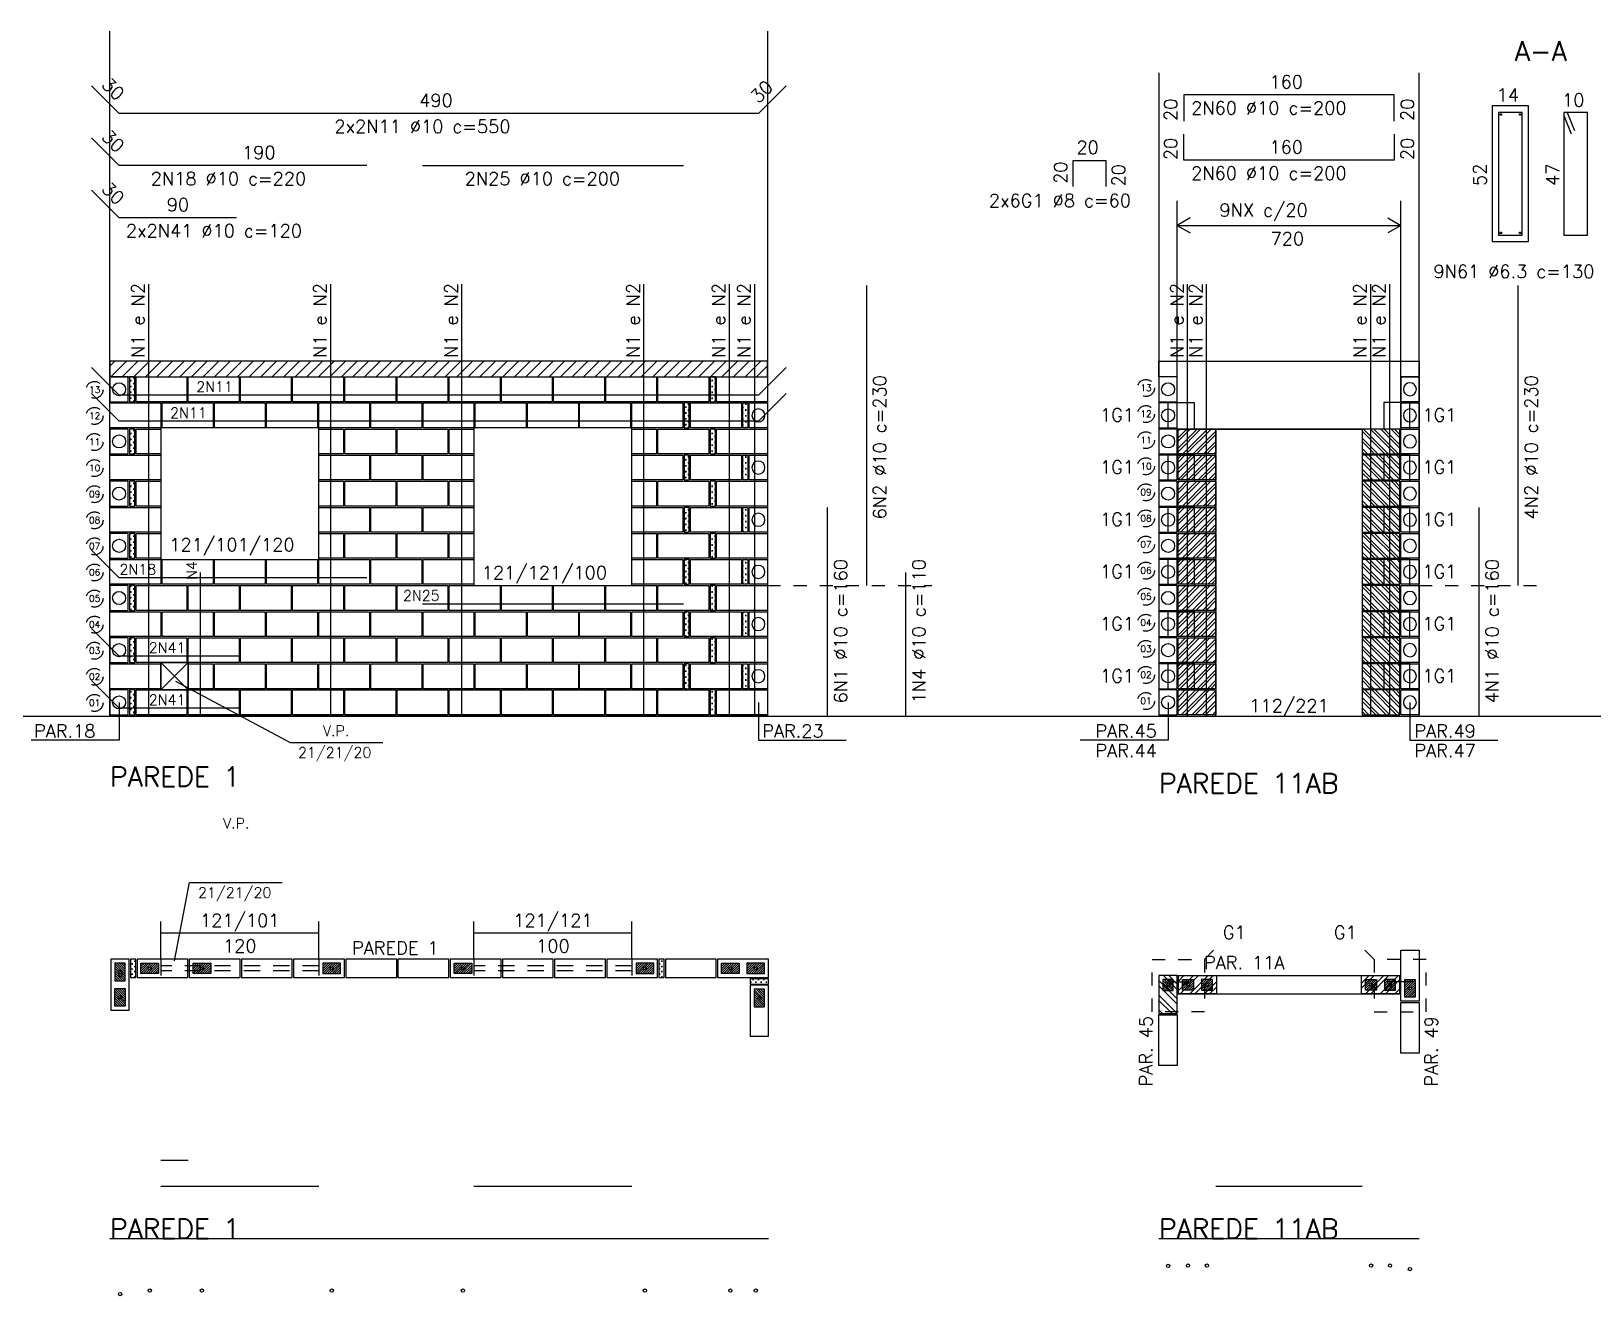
# Model space of a CAD drawing. Extents: x 0 to 187, y -7 to 20.
# Drawn here: x 44.2 to 56.17, y -0.44 to 9.25 of the extents above; entities that cross this region are included whole.
import ezdxf
from ezdxf.enums import TextEntityAlignment as Align

# ---------------------------------------------------------------- set-up
doc = ezdxf.new("R2010")
doc.units = 0
doc.header["$LTSCALE"] = 0.5
doc.header["$MEASUREMENT"] = 0
for name, pattern in [('CENTER', [2, 1.25, -0.25, 0.25, -0.25]), ('DASHDOT2', [0.5, 0.25, -0.125, 0, -0.125]), ('HIDDEN', [0.375, 0.25, -0.125])]:
    doc.linetypes.add(name, pattern=pattern)
doc.layers.get('0').update_dxf_attribs({"linetype": 'CONTINUOUS'})
for name, color, linetype in [('AUX00', 7, 'HIDDEN'), ('AUX01', 1, 'CONTINUOUS'), ('B04', 6, 'CONTINUOUS'), ('B19', 3, 'CONTINUOUS'), ('B29', 180, 'CONTINUOUS'), ('B34', 150, 'CONTINUOUS'), ('B39', 2, 'CONTINUOUS'), ('B39C', 5, 'CONTINUOUS'), ('B90°', 200, 'CONTINUOUS'), ('BLOCO-I', 3, 'CONTINUOUS'), ('BLOCOS-E', 2, 'CONTINUOUS'), ('BP', 106, 'CONTINUOUS'), ('EIX01', 1, 'CENTER'), ('ESQ01', 5, 'CONTINUOUS'), ('ESQ02', 172, 'CONTINUOUS'), ('ESQ08', 202, 'CONTINUOUS'), ('ESQ09', 204, 'CONTINUOUS'), ('ESQUADRIAS', 5, 'HIDDEN'), ('FERRO', 4, 'CONTINUOUS'), ('FERRO_CANALETA', 4, 'CONTINUOUS'), ('FERRO_GROUTE', 4, 'CONTINUOUS'), ('G1', 6, 'CONTINUOUS'), ('GROUTE', 6, 'CONTINUOUS'), ('GROUTE02', 222, 'CONTINUOUS'), ('GROUTE04', 242, 'CONTINUOUS'), ('H04', 9, 'CONTINUOUS'), ('HATCHLAJE', 251, 'HIDDEN'), ('PAR01', 2, 'CONTINUOUS'), ('PAR03', 4, 'CONTINUOUS'), ('TXPR', 3, 'CONTINUOUS'), ('TXPR02', 3, 'CONTINUOUS'), ('TXT02', 2, 'CONTINUOUS'), ('TXT05', 4, 'CONTINUOUS'), ('VIG01', 2, 'CONTINUOUS'), ('VIG02', 3, 'CONTINUOUS')]:
    doc.layers.add(name, color=color, linetype=linetype)
doc.styles.add('ROMANS', font='romans.shx')
doc.styles.add('SIMPLEX', font='SIMPLEX')
pattern_1 = [(45, (92.778056, -22.389236), (-0.0088388348, 0.0088388348), [])]
pattern_2 = [(135, (69.341925, 45.065269), (-0.0088388348, -0.0088388348), [])]
pattern_3 = [(1e-14, (-135.749105, 61.505025), (0.02, -0.02), [0.01, -0.03]), (270, (-135.744105, 61.510025), (-0.02, -0.02), [0.01, -0.03])]
pattern_4 = [(45, (51.92454, -32.322844), (-0.0088388348, 0.0088388348), [])]
pattern_5 = [(45, (51.78454, -32.352844), (-0.0561266, 0.0561266), []), (45, (51.78454, -32.31316), (-0.0561266, 0.0561266), [])]
pattern_6 = [(45, (52.04454, -32.322844), (-0.0088388348, 0.0088388348), [])]

# ---------------------------------------------------------------- blocks, each defined once
blk = doc.blocks.new('BE-14X04-VISTA')
at = {"layer": 'H04'}
h = blk.add_hatch(dxfattribs=at)
h.set_pattern_fill('CROSS', color=256, scale=0.090009, style=0)
h.set_pattern_definition([(360, (9.124238, 13.820944), (0.02250224, 0.02250224), [0.01125112, -0.03375336]), (90, (9.129863, 13.815318), (-0.02250224, 0.02250224), [0.01125112, -0.03375336])])
h.paths.add_polyline_path([(-0.04, 0), (0, 0), (0, 0.19), (-0.04, 0.19)])
at = {"layer": 'B04'}
blk.add_lwpolyline([(0, 0), (-0.04, 0), (-0.04, 0.19), (0, 0.19)], close=True, dxfattribs=at)
blk = doc.blocks.new('BP')
at = {"layer": 'BP'}
blk.add_lwpolyline([(0, 0), (0.14, 0), (0.14, 0.19), (0, 0.19)], close=True, dxfattribs=at)
blk.add_circle((0.07, 0.095), 0.05, dxfattribs=at)
blk = doc.blocks.new('*U10')
at = {"layer": 'AUX01'}
for p, q in [((0, 0.14), (0, 0.43)), ((1.21, 0.14), (1.21, 0.43)), ((1.21, 0.34), (0, 0.34))]:
    blk.add_line(p, q, dxfattribs=at)
at = {"layer": 'ESQUADRIAS'}
for p, q in [((0, 0.14), (0, 0)), ((1.21, 0.14), (1.21, 0)), ((1.21, 0.09), (0, 0.09)), ((1.21, 0.05), (0, 0.05))]:
    blk.add_line(p, q, dxfattribs=at)
at = {"layer": 'TXT02', "style": 'ROMANS'}
blk.add_attdef('LARG/ALT', text='', height=0.1, dxfattribs=at).set_placement((0.605, 0.357), align=Align.BOTTOM_CENTER)
blk.add_attdef('PEIT', text='', height=0.1, dxfattribs=at).set_placement((0.605, 0.292), align=Align.TOP_CENTER)
blk = doc.blocks.new('BE-14X29-VISTA')
at = {"layer": 'B34'}
h = blk.add_hatch(dxfattribs=at)
h.set_pattern_fill('ANSI32', scale=0.15, style=0)
h.paths.add_polyline_path([(0, 0.19), (0, 0), (0.29, 0), (0.29, 0.19)])
at = {"layer": 'B29'}
blk.add_lwpolyline([(0, 0.19), (0.29, 0.19), (0.29, 0), (0, 0)], close=True, dxfattribs=at)

msp = doc.modelspace()

# ---------------------------------------------------------------- hatches: boundary and pattern name
at = {"layer": 'AUX00'}
h = msp.add_hatch(dxfattribs=at)
h.set_pattern_fill('ANSI31', scale=0.1, angle=90, style=0)
h.set_pattern_definition(pattern_2)
h.paths.add_polyline_path([(44.8427, 1.975), (44.9227, 1.975), (44.9227, 2.11), (44.8427, 2.11)])
h = msp.add_hatch(dxfattribs=at)
h.set_pattern_fill('ANSI31', scale=0.1, style=0)
h.set_pattern_definition([(45, (88.328056, -22.389236), (-0.0088388348, 0.0088388348), [])])
h.paths.add_polyline_path([(45.1777, 2.11), (45.1777, 2.03), (45.0427, 2.03), (45.0427, 2.11)])
h = msp.add_hatch(dxfattribs=at)
h.set_pattern_fill('ANSI31', scale=0.1, style=0)
h.set_pattern_definition([(45, (88.728056, -22.389236), (-0.0088388348, 0.0088388348), [])])
h.paths.add_polyline_path([(45.5777, 2.11), (45.5777, 2.03), (45.4427, 2.03), (45.4427, 2.11)])
h = msp.add_hatch(dxfattribs=at)
h.set_pattern_fill('ANSI31', scale=0.1, style=0)
h.set_pattern_definition([(45, (89.528056, -22.389236), (-0.0088388348, 0.0088388348), [])])
h.paths.add_polyline_path([(46.4377, 2.11), (46.4377, 2.03), (46.5727, 2.03), (46.5727, 2.11)])
h = msp.add_hatch(dxfattribs=at)
h.set_pattern_fill('ANSI31', scale=0.1, style=0)
h.set_pattern_definition([(45, (90.728056, -22.389236), (-0.0088388348, 0.0088388348), [])])
h.paths.add_polyline_path([(47.5777, 2.11), (47.5777, 2.03), (47.4427, 2.03), (47.4427, 2.11)])
h = msp.add_hatch(dxfattribs=at)
h.set_pattern_fill('ANSI31', scale=0.1, style=0)
h.set_pattern_definition([(45, (91.928056, -22.389236), (-0.0088388348, 0.0088388348), [])])
h.paths.add_polyline_path([(48.8377, 2.11), (48.8377, 2.03), (48.9727, 2.03), (48.9727, 2.11)])
h = msp.add_hatch(dxfattribs=at)
h.set_pattern_fill('ANSI31', scale=0.1, style=0)
h.set_pattern_definition(pattern_1)
h.paths.add_polyline_path([(49.6277, 2.03), (49.4927, 2.03), (49.4927, 2.11), (49.6277, 2.11)])
h = msp.add_hatch(dxfattribs=at)
h.set_pattern_fill('ANSI31', scale=0.1, style=0)
h.set_pattern_definition(pattern_1)
h.paths.add_polyline_path([(49.6877, 2.11), (49.6877, 2.03), (49.8227, 2.03), (49.8227, 2.11)])
h = msp.add_hatch(dxfattribs=at)
h.set_pattern_fill('ANSI31', scale=0.1, style=0)
h.set_pattern_definition([(135, (52.955203, 1.983955), (-0.0088388, -0.0088388), [])])
h.paths.add_polyline_path([(52.8752, 1.899), (52.9552, 1.899), (52.9552, 1.984), (52.8752, 1.984)])
h = msp.add_hatch(dxfattribs=at)
h.set_pattern_fill('ANSI31', scale=0.1, angle=-90, style=0)
h.set_pattern_definition(pattern_6)
h.paths.add_polyline_path([(53.1102, 1.984), (53.1102, 1.904), (53.0252, 1.904), (53.0252, 1.984)])
h = msp.add_hatch(dxfattribs=at)
h.set_pattern_fill('ANSI31', scale=0.1, angle=-90, style=0)
h.set_pattern_definition(pattern_4)
h.paths.add_polyline_path([(53.2552, 1.984), (53.2552, 1.904), (53.1702, 1.904), (53.1702, 1.984)])
h = msp.add_hatch(dxfattribs=at)
h.set_pattern_fill('ANSI31', scale=0.1, angle=-90, style=0)
h.set_pattern_definition(pattern_6)
h.paths.add_polyline_path([(54.5139, 1.984), (54.5139, 1.904), (54.4289, 1.904), (54.4289, 1.984)])
h = msp.add_hatch(dxfattribs=at)
h.set_pattern_fill('ANSI31', scale=0.1, angle=-90, style=0)
h.set_pattern_definition(pattern_4)
h.paths.add_polyline_path([(54.6589, 1.984), (54.6589, 1.904), (54.5739, 1.904), (54.5739, 1.984)])
h = msp.add_hatch(dxfattribs=at)
h.set_pattern_fill('ANSI31', scale=0.1, style=0)
h.set_pattern_definition([(45, (95.099857, -56.742031), (-0.0088388348, 0.0088388348), [])])
h.paths.add_polyline_path([(54.7289, 1.9842), (54.8089, 1.9842), (54.8089, 1.8492), (54.7289, 1.8492)])
h = msp.add_hatch(dxfattribs=at)
h.set_pattern_fill('ANSI31', scale=0.1, angle=90, style=0)
h.set_pattern_definition(pattern_2)
h.paths.add_polyline_path([(44.9227, 1.915), (44.9227, 1.78), (44.8427, 1.78), (44.8427, 1.915)])
h = msp.add_hatch(dxfattribs=at)
h.set_pattern_fill('ANSI31', scale=0.1, angle=90, style=0)
h.set_pattern_definition([(135, (74.241925, 44.865269), (-0.0088388348, -0.0088388348), [])])
h.paths.add_polyline_path([(49.7427, 1.775), (49.8227, 1.775), (49.8227, 1.91), (49.7427, 1.91)])
at = {"layer": 'B04'}
h = msp.add_hatch(dxfattribs=at)
h.set_pattern_fill('CROSS', scale=0.08, angle=180, style=0)
h.set_pattern_definition(pattern_3)
h.paths.add_polyline_path([(44.9627, 2.14), (44.9627, 2), (45.0027, 2), (45.0027, 2.14)])
h = msp.add_hatch(dxfattribs=at)
h.set_pattern_fill('CROSS', scale=0.08, angle=180, style=0)
h.set_pattern_definition(pattern_3)
h.paths.add_polyline_path([(49.0127, 2.14), (49.0127, 2), (49.0527, 2), (49.0527, 2.14)])
h = msp.add_hatch(dxfattribs=at)
h.set_pattern_fill('CROSS', scale=0.08, angle=180, style=0)
h.set_pattern_definition(pattern_3)
h.paths.add_polyline_path([(49.8527, 1.99), (49.7127, 1.99), (49.7127, 1.95), (49.8527, 1.95)])
at = {"layer": 'B34'}
h = msp.add_hatch(dxfattribs=at)
h.set_pattern_fill('STEEL', scale=0.025, angle=90, style=0)
h.set_pattern_definition([(135, (52.9852, 1.723955), (-0.056127, -0.056127), []), (135, (52.945515, 1.723955), (-0.056127, -0.056127), [])])
h.paths.add_polyline_path([(52.8452, 2.014), (52.8452, 1.724), (52.9852, 1.724), (52.9852, 2.014)])
h = msp.add_hatch(dxfattribs=at)
h.set_pattern_fill('STEEL', scale=0.025, style=0)
h.set_pattern_definition(pattern_5)
h.paths.add_polyline_path([(52.9952, 2.014), (53.2852, 2.014), (53.2852, 1.874), (52.9952, 1.874)])
h = msp.add_hatch(dxfattribs=at)
h.set_pattern_fill('STEEL', scale=0.025, style=0)
h.set_pattern_definition(pattern_5)
h.paths.add_polyline_path([(54.3989, 2.014), (54.6889, 2.014), (54.6889, 1.874), (54.3989, 1.874)])
at = {"layer": 'HATCHLAJE'}
h = msp.add_hatch(dxfattribs=at)
h.set_pattern_fill('ANSI31', color=256, scale=0.5)
h.set_pattern_definition([(45, (37.0552, -17.946045), (-0.04419417, 0.04419417), [])])
h.paths.add_polyline_path([(49.8452, 6.724), (44.8052, 6.724), (44.8052, 6.604), (49.8452, 6.604)])

# ---------------------------------------------------------------- linework, layer by layer
msp.add_xline((74.1389, 4.004), (1, 0))
at = {"layer": 'AUX00'}
for centre in [(52.7456, 6.519), (44.6868, 6.5046), (44.6868, 6.3046), (52.7456, 6.319), (44.6868, 6.1046), (52.7456, 6.119), (44.6868, 5.9046), (52.7456, 5.919), (44.6868, 5.7046), (52.7456, 5.719), (44.6868, 5.5046), (52.7456, 5.519), (44.6868, 5.3046), (52.7456, 5.319), (44.6868, 5.1046), (52.7456, 5.119), (44.6868, 4.9046), (52.7456, 4.919), (44.6868, 4.7046), (52.7456, 4.719), (44.6868, 4.5046), (52.7456, 4.519), (44.6868, 4.3046), (52.7456, 4.319), (44.6868, 4.1046), (52.7456, 4.119)]:
    msp.add_circle(centre, 0.065, dxfattribs=at)
at = {"layer": 'AUX01', "linetype": 'Continuous'}
for p, q in [((52.9852, 6.604), (52.9852, 7.954)), ((54.6989, 6.604), (54.6989, 7.954))]:
    msp.add_line(p, q, dxfattribs=at)
at = {"layer": 'AUX01'}
for p, q in [((53.0836, 7.8225), (52.9852, 7.7657)), ((54.6005, 7.8225), (54.6989, 7.7657)), ((52.9852, 7.7657), (54.6989, 7.7657)), ((52.9852, 7.7657), (53.0836, 7.7089)), ((54.6989, 7.7657), (54.6005, 7.7089)), ((45.1952, 4.204), (45.4052, 4.414)), ((45.1952, 4.414), (45.4052, 4.204))]:
    msp.add_line(p, q, dxfattribs=at)
at = {"layer": 'AUX01', "linetype": 'DASHDOT2', "ltscale": 0.5}
for p, q in [((53.1938, 2.1377, 0), (53.3352, 2.2791, 0)), ((54.494, 2.1377, 0), (54.3526, 2.2791, 0))]:
    msp.add_line(p, q, dxfattribs=at)
at = {"layer": 'AUX01'}
for points in [[(49.8452, 9.254), (49.8452, 4.004), (44.8052, 4.004), (44.8052, 9.254)], [(45.3086, 4.2707), (46.1873, 3.801), (46.8975, 3.801)], [(44.8752, 4.109), (44.8752, 3.8182), (44.2016, 3.8182)], [(49.7752, 4.109), (49.7752, 3.8182), (50.4488, 3.8182)], [(52.9152, 4.109), (52.9152, 3.8182), (52.2416, 3.8182)], [(54.7689, 4.109), (54.7689, 3.8182), (55.4425, 3.8182)], [(45.2999, 2.1288), (45.4139, 2.7272), (46.124, 2.7272)]]:
    msp.add_lwpolyline(points, dxfattribs=at)
at = {"layer": 'AUX01', "linetype": 'Continuous'}
for points in [[(52.8452, 8.9361), (52.8452, 4.004), (54.8389, 4.004), (54.8389, 8.9361)], [(53.2815, 4.004), (53.2815, 6.204), (54.4026, 6.204), (54.4026, 4.004)]]:
    msp.add_lwpolyline(points, dxfattribs=at)
at = {"layer": 'AUX01'}
for points in [[(45.1952, 5.204), (46.4052, 5.204), (46.4052, 6.214), (45.1952, 6.214)], [(47.5952, 5.004), (48.8052, 5.004), (48.8052, 6.214), (47.5952, 6.214)], [(45.1952, 4.414), (45.4052, 4.414), (45.4052, 4.204), (45.1952, 4.204)]]:
    msp.add_lwpolyline(points, close=True, dxfattribs=at)
at = {"layer": 'AUX01', "linetype": 'DASHDOT2', "ltscale": 0.5, "elevation": 0}
for points in [[(52.7938, 2.1377), (53.1938, 2.1377), (53.1938, 1.7377), (52.7938, 1.7377)], [(54.894, 2.1377), (54.494, 2.1377), (54.494, 1.7377), (54.894, 1.7377)]]:
    msp.add_lwpolyline(points, close=True, dxfattribs=at)
at = {"layer": 'B04'}
for points in [[(44.9627, 2.14), (44.9627, 2), (45.0027, 2), (45.0027, 2.14)], [(49.0127, 2.14), (49.0127, 2), (49.0527, 2), (49.0527, 2.14)], [(49.8527, 1.99), (49.7127, 1.99), (49.7127, 1.95), (49.8527, 1.95)]]:
    msp.add_lwpolyline(points, close=True, dxfattribs=at)
at = {"layer": 'B19'}
for points in [[(45.0052, 6.204), (45.1952, 6.204), (45.1952, 6.014), (45.0052, 6.014)], [(46.4052, 6.204), (46.5952, 6.204), (46.5952, 6.014), (46.4052, 6.014)], [(47.4052, 6.204), (47.5952, 6.204), (47.5952, 6.014), (47.4052, 6.014)], [(48.8052, 6.204), (48.9952, 6.204), (48.9952, 6.014), (48.8052, 6.014)], [(45.0052, 5.804), (45.1952, 5.804), (45.1952, 5.614), (45.0052, 5.614)], [(46.4052, 5.804), (46.5952, 5.804), (46.5952, 5.614), (46.4052, 5.614)], [(47.4052, 5.804), (47.5952, 5.804), (47.5952, 5.614), (47.4052, 5.614)], [(48.8052, 5.804), (48.9952, 5.804), (48.9952, 5.614), (48.8052, 5.614)], [(45.0052, 5.404), (45.1952, 5.404), (45.1952, 5.214), (45.0052, 5.214)], [(46.4052, 5.404), (46.5952, 5.404), (46.5952, 5.214), (46.4052, 5.214)], [(47.4052, 5.404), (47.5952, 5.404), (47.5952, 5.214), (47.4052, 5.214)], [(48.8052, 5.404), (48.9952, 5.404), (48.9952, 5.214), (48.8052, 5.214)], [(45.4052, 4.404), (45.5952, 4.404), (45.5952, 4.214), (45.4052, 4.214)]]:
    msp.add_lwpolyline(points, close=True, dxfattribs=at)
at = {"layer": 'B29'}
for points in [[(52.8452, 2.014), (52.8452, 1.724), (52.9852, 1.724), (52.9852, 2.014)], [(52.9952, 2.014), (53.2852, 2.014), (53.2852, 1.874), (52.9952, 1.874)], [(54.3989, 2.014), (54.6889, 2.014), (54.6889, 1.874), (54.3989, 1.874)]]:
    msp.add_lwpolyline(points, close=True, dxfattribs=at)
at = {"layer": 'B39'}
for points in [[(46.9952, 6.204), (46.9952, 6.014), (46.6052, 6.014), (46.6052, 6.204)], [(47.3952, 6.204), (47.3952, 6.014), (47.0052, 6.014), (47.0052, 6.204)], [(49.3952, 6.204), (49.3952, 6.014), (49.0052, 6.014), (49.0052, 6.204)], [(49.8452, 6.204), (49.8452, 6.014), (49.4552, 6.014), (49.4552, 6.204)], [(45.1952, 6.004), (45.1952, 5.814), (44.8052, 5.814), (44.8052, 6.004)], [(46.7952, 6.004), (46.7952, 5.814), (46.4052, 5.814), (46.4052, 6.004)], [(47.1952, 6.004), (47.1952, 5.814), (46.8052, 5.814), (46.8052, 6.004)], [(47.5952, 6.004), (47.5952, 5.814), (47.2052, 5.814), (47.2052, 6.004)], [(49.1952, 6.004), (49.1952, 5.814), (48.8052, 5.814), (48.8052, 6.004)], [(49.6452, 6.004), (49.6452, 5.814), (49.2552, 5.814), (49.2552, 6.004)], [(46.9952, 5.804), (46.9952, 5.614), (46.6052, 5.614), (46.6052, 5.804)], [(47.3952, 5.804), (47.3952, 5.614), (47.0052, 5.614), (47.0052, 5.804)], [(49.3952, 5.804), (49.3952, 5.614), (49.0052, 5.614), (49.0052, 5.804)], [(49.8452, 5.804), (49.8452, 5.614), (49.4552, 5.614), (49.4552, 5.804)], [(45.1952, 5.604), (45.1952, 5.414), (44.8052, 5.414), (44.8052, 5.604)], [(46.7952, 5.604), (46.7952, 5.414), (46.4052, 5.414), (46.4052, 5.604)], [(47.1952, 5.604), (47.1952, 5.414), (46.8052, 5.414), (46.8052, 5.604)], [(47.5952, 5.604), (47.5952, 5.414), (47.2052, 5.414), (47.2052, 5.604)], [(49.1952, 5.604), (49.1952, 5.414), (48.8052, 5.414), (48.8052, 5.604)], [(49.6452, 5.604), (49.6452, 5.414), (49.2552, 5.414), (49.2552, 5.604)], [(46.9952, 5.404), (46.9952, 5.214), (46.6052, 5.214), (46.6052, 5.404)], [(47.3952, 5.404), (47.3952, 5.214), (47.0052, 5.214), (47.0052, 5.404)], [(49.3952, 5.404), (49.3952, 5.214), (49.0052, 5.214), (49.0052, 5.404)], [(49.8452, 5.404), (49.8452, 5.214), (49.4552, 5.214), (49.4552, 5.404)], [(47.1952, 5.204), (47.1952, 5.014), (46.8052, 5.014), (46.8052, 5.204)], [(47.5952, 5.204), (47.5952, 5.014), (47.2052, 5.014), (47.2052, 5.204)], [(49.1952, 5.204), (49.1952, 5.014), (48.8052, 5.014), (48.8052, 5.204)], [(49.6452, 5.204), (49.6452, 5.014), (49.2552, 5.014), (49.2552, 5.204)], [(45.3952, 5.004), (45.3952, 4.814), (45.0052, 4.814), (45.0052, 5.004)], [(45.7952, 5.004), (45.7952, 4.814), (45.4052, 4.814), (45.4052, 5.004)], [(46.1952, 5.004), (46.1952, 4.814), (45.8052, 4.814), (45.8052, 5.004)], [(46.5952, 5.004), (46.5952, 4.814), (46.2052, 4.814), (46.2052, 5.004)], [(46.9952, 5.004), (46.9952, 4.814), (46.6052, 4.814), (46.6052, 5.004)], [(49.8452, 5.004), (49.8452, 4.814), (49.4552, 4.814), (49.4552, 5.004)], [(45.1952, 4.804), (45.1952, 4.614), (44.8052, 4.614), (44.8052, 4.804)], [(45.5952, 4.804), (45.5952, 4.614), (45.2052, 4.614), (45.2052, 4.804)], [(45.9952, 4.804), (45.9952, 4.614), (45.6052, 4.614), (45.6052, 4.804)], [(46.3952, 4.804), (46.3952, 4.614), (46.0052, 4.614), (46.0052, 4.804)], [(46.7952, 4.804), (46.7952, 4.614), (46.4052, 4.614), (46.4052, 4.804)], [(47.1952, 4.804), (47.1952, 4.614), (46.8052, 4.614), (46.8052, 4.804)], [(47.5952, 4.804), (47.5952, 4.614), (47.2052, 4.614), (47.2052, 4.804)], [(47.9952, 4.804), (47.9952, 4.614), (47.6052, 4.614), (47.6052, 4.804)], [(48.3952, 4.804), (48.3952, 4.614), (48.0052, 4.614), (48.0052, 4.804)], [(48.7952, 4.804), (48.7952, 4.614), (48.4052, 4.614), (48.4052, 4.804)], [(49.1952, 4.804), (49.1952, 4.614), (48.8052, 4.614), (48.8052, 4.804)], [(49.6452, 4.804), (49.6452, 4.614), (49.2552, 4.614), (49.2552, 4.804)], [(46.1952, 4.604), (46.1952, 4.414), (45.8052, 4.414), (45.8052, 4.604)], [(46.5952, 4.604), (46.5952, 4.414), (46.2052, 4.414), (46.2052, 4.604)], [(46.9952, 4.604), (46.9952, 4.414), (46.6052, 4.414), (46.6052, 4.604)], [(47.3952, 4.604), (47.3952, 4.414), (47.0052, 4.414), (47.0052, 4.604)], [(47.7952, 4.604), (47.7952, 4.414), (47.4052, 4.414), (47.4052, 4.604)], [(48.1952, 4.604), (48.1952, 4.414), (47.8052, 4.414), (47.8052, 4.604)], [(48.5952, 4.604), (48.5952, 4.414), (48.2052, 4.414), (48.2052, 4.604)], [(48.9952, 4.604), (48.9952, 4.414), (48.6052, 4.414), (48.6052, 4.604)], [(49.3952, 4.604), (49.3952, 4.414), (49.0052, 4.414), (49.0052, 4.604)], [(49.8452, 4.604), (49.8452, 4.414), (49.4552, 4.414), (49.4552, 4.604)], [(45.1952, 4.404), (45.1952, 4.214), (44.8052, 4.214), (44.8052, 4.404)], [(45.9952, 4.404), (45.9952, 4.214), (45.6052, 4.214), (45.6052, 4.404)], [(46.3952, 4.404), (46.3952, 4.214), (46.0052, 4.214), (46.0052, 4.404)], [(46.7952, 4.404), (46.7952, 4.214), (46.4052, 4.214), (46.4052, 4.404)], [(47.1952, 4.404), (47.1952, 4.214), (46.8052, 4.214), (46.8052, 4.404)], [(47.5952, 4.404), (47.5952, 4.214), (47.2052, 4.214), (47.2052, 4.404)], [(47.9952, 4.404), (47.9952, 4.214), (47.6052, 4.214), (47.6052, 4.404)], [(48.3952, 4.404), (48.3952, 4.214), (48.0052, 4.214), (48.0052, 4.404)], [(48.7952, 4.404), (48.7952, 4.214), (48.4052, 4.214), (48.4052, 4.404)], [(49.1952, 4.404), (49.1952, 4.214), (48.8052, 4.214), (48.8052, 4.404)], [(49.6452, 4.404), (49.6452, 4.214), (49.2552, 4.214), (49.2552, 4.404)], [(46.1952, 4.204), (46.1952, 4.014), (45.8052, 4.014), (45.8052, 4.204)], [(46.5952, 4.204), (46.5952, 4.014), (46.2052, 4.014), (46.2052, 4.204)], [(46.9952, 4.204), (46.9952, 4.014), (46.6052, 4.014), (46.6052, 4.204)], [(47.3952, 4.204), (47.3952, 4.014), (47.0052, 4.014), (47.0052, 4.204)], [(47.7952, 4.204), (47.7952, 4.014), (47.4052, 4.014), (47.4052, 4.204)], [(48.1952, 4.204), (48.1952, 4.014), (47.8052, 4.014), (47.8052, 4.204)], [(48.5952, 4.204), (48.5952, 4.014), (48.2052, 4.014), (48.2052, 4.204)], [(48.9952, 4.204), (48.9952, 4.014), (48.6052, 4.014), (48.6052, 4.204)], [(49.3952, 4.204), (49.3952, 4.014), (49.0052, 4.014), (49.0052, 4.204)], [(49.8452, 4.204), (49.8452, 4.014), (49.4552, 4.014), (49.4552, 4.204)]]:
    msp.add_lwpolyline(points, close=True, dxfattribs=at)
at = {"layer": 'B39C'}
for points in [[(45.3952, 6.604), (45.3952, 6.414), (45.0052, 6.414), (45.0052, 6.604)], [(45.7952, 6.604), (45.7952, 6.414), (45.4052, 6.414), (45.4052, 6.604)], [(46.1952, 6.604), (46.1952, 6.414), (45.8052, 6.414), (45.8052, 6.604)], [(46.5952, 6.604), (46.5952, 6.414), (46.2052, 6.414), (46.2052, 6.604)], [(46.9952, 6.604), (46.9952, 6.414), (46.6052, 6.414), (46.6052, 6.604)], [(47.3952, 6.604), (47.3952, 6.414), (47.0052, 6.414), (47.0052, 6.604)], [(47.7952, 6.604), (47.7952, 6.414), (47.4052, 6.414), (47.4052, 6.604)], [(48.1952, 6.604), (48.1952, 6.414), (47.8052, 6.414), (47.8052, 6.604)], [(48.5952, 6.604), (48.5952, 6.414), (48.2052, 6.414), (48.2052, 6.604)], [(48.9952, 6.604), (48.9952, 6.414), (48.6052, 6.414), (48.6052, 6.604)], [(49.3952, 6.604), (49.3952, 6.414), (49.0052, 6.414), (49.0052, 6.604)], [(49.8452, 6.604), (49.8452, 6.414), (49.4552, 6.414), (49.4552, 6.604)], [(45.1952, 6.404), (45.1952, 6.214), (44.8052, 6.214), (44.8052, 6.404)], [(45.5952, 6.404), (45.5952, 6.214), (45.2052, 6.214), (45.2052, 6.404)], [(45.9952, 6.404), (45.9952, 6.214), (45.6052, 6.214), (45.6052, 6.404)], [(46.3952, 6.404), (46.3952, 6.214), (46.0052, 6.214), (46.0052, 6.404)], [(46.7952, 6.404), (46.7952, 6.214), (46.4052, 6.214), (46.4052, 6.404)], [(47.1952, 6.404), (47.1952, 6.214), (46.8052, 6.214), (46.8052, 6.404)], [(47.5952, 6.404), (47.5952, 6.214), (47.2052, 6.214), (47.2052, 6.404)], [(47.9952, 6.404), (47.9952, 6.214), (47.6052, 6.214), (47.6052, 6.404)], [(48.3952, 6.404), (48.3952, 6.214), (48.0052, 6.214), (48.0052, 6.404)], [(48.7952, 6.404), (48.7952, 6.214), (48.4052, 6.214), (48.4052, 6.404)], [(49.1952, 6.404), (49.1952, 6.214), (48.8052, 6.214), (48.8052, 6.404)], [(49.6452, 6.404), (49.6452, 6.214), (49.2552, 6.214), (49.2552, 6.404)], [(45.1952, 5.204), (45.1952, 5.014), (44.8052, 5.014), (44.8052, 5.204)], [(45.5952, 5.204), (45.5952, 5.014), (45.2052, 5.014), (45.2052, 5.204)], [(45.9952, 5.204), (45.9952, 5.014), (45.6052, 5.014), (45.6052, 5.204)], [(46.3952, 5.204), (46.3952, 5.014), (46.0052, 5.014), (46.0052, 5.204)], [(46.7952, 5.204), (46.7952, 5.014), (46.4052, 5.014), (46.4052, 5.204)], [(47.3952, 5.004), (47.3952, 4.814), (47.0052, 4.814), (47.0052, 5.004)], [(47.7952, 5.004), (47.7952, 4.814), (47.4052, 4.814), (47.4052, 5.004)], [(48.1952, 5.004), (48.1952, 4.814), (47.8052, 4.814), (47.8052, 5.004)], [(48.5952, 5.004), (48.5952, 4.814), (48.2052, 4.814), (48.2052, 5.004)], [(48.9952, 5.004), (48.9952, 4.814), (48.6052, 4.814), (48.6052, 5.004)], [(49.3952, 5.004), (49.3952, 4.814), (49.0052, 4.814), (49.0052, 5.004)], [(45.3952, 4.604), (45.3952, 4.414), (45.0052, 4.414), (45.0052, 4.604)], [(45.7952, 4.604), (45.7952, 4.414), (45.4052, 4.414), (45.4052, 4.604)], [(45.3952, 4.204), (45.3952, 4.014), (45.0052, 4.014), (45.0052, 4.204)], [(45.7952, 4.204), (45.7952, 4.014), (45.4052, 4.014), (45.4052, 4.204)]]:
    msp.add_lwpolyline(points, close=True, dxfattribs=at)
at = {"layer": 'BLOCO-I', "color": 3}
for points in [[(44.8427, 1.975), (44.9227, 1.975), (44.9227, 2.11), (44.8427, 2.11)], [(45.1777, 2.11), (45.1777, 2.03), (45.0427, 2.03), (45.0427, 2.11)], [(45.5777, 2.11), (45.5777, 2.03), (45.4427, 2.03), (45.4427, 2.11)], [(46.4377, 2.11), (46.4377, 2.03), (46.5727, 2.03), (46.5727, 2.11)], [(47.5777, 2.11), (47.5777, 2.03), (47.4427, 2.03), (47.4427, 2.11)], [(48.8377, 2.11), (48.8377, 2.03), (48.9727, 2.03), (48.9727, 2.11)], [(49.6277, 2.03), (49.4927, 2.03), (49.4927, 2.11), (49.6277, 2.11)], [(49.6877, 2.11), (49.6877, 2.03), (49.8227, 2.03), (49.8227, 2.11)], [(52.8752, 1.899), (52.9552, 1.899), (52.9552, 1.984), (52.8752, 1.984)], [(53.1102, 1.984), (53.1102, 1.904), (53.0252, 1.904), (53.0252, 1.984)], [(53.1702, 1.984), (53.1702, 1.904), (53.2552, 1.904), (53.2552, 1.984)], [(54.5139, 1.984), (54.5139, 1.904), (54.4289, 1.904), (54.4289, 1.984)], [(54.5739, 1.984), (54.5739, 1.904), (54.6589, 1.904), (54.6589, 1.984)], [(54.7289, 1.9842), (54.8089, 1.9842), (54.8089, 1.8492), (54.7289, 1.8492)], [(44.9227, 1.915), (44.9227, 1.78), (44.8427, 1.78), (44.8427, 1.915)], [(49.7427, 1.775), (49.8227, 1.775), (49.8227, 1.91), (49.7427, 1.91)]]:
    msp.add_lwpolyline(points, close=True, dxfattribs=at)
at = {"layer": 'BLOCOS-E'}
for points in [[(54.8389, 2.2092), (54.8389, 1.8192), (54.6989, 1.8192), (54.6989, 2.2092)], [(44.9527, 1.75), (44.9527, 2.14), (44.8127, 2.14), (44.8127, 1.75)], [(45.0127, 2), (45.4027, 2), (45.4027, 2.14), (45.0127, 2.14)], [(45.4127, 2), (45.8027, 2), (45.8027, 2.14), (45.4127, 2.14)], [(45.8127, 2), (46.2027, 2), (46.2027, 2.14), (45.8127, 2.14)], [(46.2127, 2), (46.6027, 2), (46.6027, 2.14), (46.2127, 2.14)], [(46.6127, 2), (47.0027, 2), (47.0027, 2.14), (46.6127, 2.14)], [(47.0127, 2), (47.4027, 2), (47.4027, 2.14), (47.0127, 2.14)], [(47.4127, 2), (47.8027, 2), (47.8027, 2.14), (47.4127, 2.14)], [(47.8127, 2), (48.2027, 2), (48.2027, 2.14), (47.8127, 2.14)], [(48.2127, 2), (48.6027, 2), (48.6027, 2.14), (48.2127, 2.14)], [(48.6127, 2), (49.0027, 2), (49.0027, 2.14), (48.6127, 2.14)], [(49.0627, 2), (49.4527, 2), (49.4527, 2.14), (49.0627, 2.14)], [(49.4627, 2), (49.8527, 2), (49.8527, 2.14), (49.4627, 2.14)], [(49.8527, 1.55), (49.8527, 1.94), (49.7127, 1.94), (49.7127, 1.55)], [(54.8389, 1.8092), (54.8389, 1.4192), (54.6989, 1.4192), (54.6989, 1.8092)], [(52.9852, 1.714), (52.9852, 1.324), (52.8452, 1.324), (52.8452, 1.714)]]:
    msp.add_lwpolyline(points, close=True, dxfattribs=at)
at = {"layer": 'EIX01', "linetype": 'HIDDEN', "ltscale": 0.5}
for p, q in [((49.8452, 5.004), (51.1052, 5.004)), ((54.8389, 5.004), (55.7989, 5.004)), ((49.8452, 4.004), (51.1052, 4.004)), ((54.8389, 4.004), (55.7989, 4.004))]:
    msp.add_line(p, q, dxfattribs=at)
at = {"layer": 'ESQ01'}
msp.add_line((47.5952, 0.4), (48.8052, 0.4), dxfattribs=at)
at = {"layer": 'ESQ02'}
msp.add_line((53.2815, 0.4), (54.4026, 0.4), dxfattribs=at)
at = {"layer": 'ESQ08'}
msp.add_line((45.1952, 0.4), (46.4052, 0.4), dxfattribs=at)
at = {"layer": 'ESQ09'}
msp.add_line((45.1952, 0.6), (45.4052, 0.6), dxfattribs=at)
at = {"layer": 'FERRO'}
for p, q in [((52.8964, 1.9655), (53.0964, 1.9655)), ((54.7914, 1.9655), (54.5914, 1.9655))]:
    msp.add_line(p, q, dxfattribs=at)
at = {"layer": 'FERRO', "linetype": 'Continuous'}
for points in [[(54.6489, 8.5657), (54.6489, 8.7657), (53.0352, 8.7657), (53.0352, 8.5657)], [(54.6489, 8.4657), (54.6489, 8.2657), (53.0352, 8.2657), (53.0352, 8.4657)]]:
    msp.add_lwpolyline(points, dxfattribs=at)
at = {"layer": 'FERRO', "elevation": 0}
msp.add_lwpolyline([(52.1871, 8.064), (52.1871, 8.264), (52.4371, 8.264), (52.4371, 8.064)], dxfattribs=at)
at = {"layer": 'FERRO_CANALETA'}
for p, q in [((55.9739, 8.6318), (56.0305, 8.4929)), ((55.9489, 8.6068), (56.0055, 8.4679))]:
    msp.add_line(p, q, dxfattribs=at)
for points in [[(49.9873, 8.8361), (49.7752, 8.624), (44.8752, 8.624), (44.6631, 8.8361)], [(46.7752, 8.224), (44.8752, 8.224), (44.6631, 8.4361)], [(47.2002, 8.224), (49.2002, 8.224)], [(45.7752, 7.824), (44.8752, 7.824), (44.6631, 8.0361)], [(49.9873, 6.6761), (49.7752, 6.464), (44.8752, 6.464), (44.6631, 6.6761)], [(49.9873, 6.4761), (49.7752, 6.264), (44.8752, 6.264), (44.6631, 6.4761)], [(46.7752, 5.064), (44.8752, 5.064), (44.6631, 5.2761)], [(47.2007, 4.864), (49.2007, 4.864)], [(45.8052, 4.464), (44.8752, 4.464), (44.6631, 4.6761)], [(45.8052, 4.064), (44.8752, 4.064), (44.6631, 4.2761)]]:
    msp.add_lwpolyline(points, dxfattribs=at)
at = {"layer": 'FERRO_CANALETA', "elevation": 0}
for points in [[(55.4489, 7.6918), (55.6289, 7.6918), (55.6289, 8.6318), (55.4489, 8.6318)], [(55.9489, 7.6918), (56.1289, 7.6918), (56.1289, 8.6318), (55.9489, 8.6318)]]:
    msp.add_lwpolyline(points, close=True, dxfattribs=at)
at = {"layer": 'FERRO_GROUTE'}
for p, q in [((45.1027, 4.004), (45.1027, 7.314)), ((46.4977, 4.004), (46.4977, 7.314)), ((47.5027, 4.004), (47.5027, 7.314)), ((48.8977, 4.004), (48.8977, 7.314)), ((49.5527, 4.004), (49.5527, 7.314)), ((49.7477, 4.004), (49.7477, 7.314)), ((50.6052, 5.004), (50.6052, 7.304)), ((53.0652, 4.004, 0), (53.0652, 7.314, 0)), ((53.2102, 4.004, 0), (53.2102, 7.314, 0)), ((54.4689, 4.004, 0), (54.4689, 7.314, 0)), ((54.6139, 4.004, 0), (54.6139, 7.314, 0)), ((55.5989, 5.004), (55.5989, 7.304)), ((50.3052, 4.004), (50.3052, 5.604)), ((55.2989, 4.004), (55.2989, 5.604)), ((45.5002, 4.004), (45.5002, 5.104)), ((50.9052, 4.004), (50.9052, 5.104))]:
    msp.add_line(p, q, dxfattribs=at)
at = {"layer": 'G1'}
for points in [[(52.9152, 6.209), (52.9152, 6.409), (53.1152, 6.409), (53.1152, 6.209)], [(54.7689, 6.209), (54.7689, 6.409), (54.5689, 6.409), (54.5689, 6.209)], [(52.9152, 5.809), (52.9152, 6.009), (53.1152, 6.009), (53.1152, 5.809)], [(54.7689, 5.809), (54.7689, 6.009), (54.5689, 6.009), (54.5689, 5.809)], [(52.9152, 5.409), (52.9152, 5.609), (53.1152, 5.609), (53.1152, 5.409)], [(54.7689, 5.409), (54.7689, 5.609), (54.5689, 5.609), (54.5689, 5.409)], [(52.9152, 5.009), (52.9152, 5.209), (53.1152, 5.209), (53.1152, 5.009)], [(54.7689, 5.009), (54.7689, 5.209), (54.5689, 5.209), (54.5689, 5.009)], [(52.9152, 4.609), (52.9152, 4.809), (53.1152, 4.809), (53.1152, 4.609)], [(54.7689, 4.609), (54.7689, 4.809), (54.5689, 4.809), (54.5689, 4.609)], [(52.9152, 4.209), (52.9152, 4.409), (53.1152, 4.409), (53.1152, 4.209)], [(54.7689, 4.209), (54.7689, 4.409), (54.5689, 4.409), (54.5689, 4.209)]]:
    msp.add_lwpolyline(points, dxfattribs=at)
at = {"layer": 'GROUTE', "color": 6}
for centre in [(44.8827, 2.0425), (52.9152, 1.9415), (53.0677, 1.944), (53.2127, 1.944), (54.4714, 1.944), (54.6164, 1.944), (54.7689, 1.9167), (44.8827, 1.8475), (49.7827, 1.8425)]:
    msp.add_circle(centre, 0.0125, dxfattribs=at)
at = {"layer": 'GROUTE'}
for centre in [(45.1102, 2.07), (45.5102, 2.07), (46.5052, 2.07), (47.5102, 2.07), (48.9052, 2.07), (49.5602, 2.07), (49.7552, 2.07), (44.8827, 2.0175)]:
    msp.add_circle(centre, 0.0125, dxfattribs=at)
at = {"layer": 'GROUTE02'}
for centre in [(52.9152, -0.2107), (53.0677, -0.2082), (53.2127, -0.2082), (54.4714, -0.2082), (54.6164, -0.2082), (54.7689, -0.2354), (44.8827, -0.4275), (45.1102, -0.4), (46.5052, -0.4), (47.5102, -0.4), (48.9052, -0.4), (49.5602, -0.4), (49.7552, -0.4)]:
    msp.add_circle(centre, 0.0125, dxfattribs=at)
at = {"layer": 'GROUTE04'}
msp.add_circle((45.5102, -0.4), 0.0125, dxfattribs=at)
at = {"layer": 'PAR01'}
msp.add_line((44.8052, 0), (49.8527, 0), dxfattribs=at)
at = {"layer": 'PAR03'}
msp.add_line((52.8452, 0), (54.8389, 0), dxfattribs=at)
at = {"layer": 'VIG01', "linetype": 'Continuous'}
for p, q in [((52.9889, 2.014), (54.6989, 2.014)), ((52.9889, 1.874), (54.6989, 1.874))]:
    msp.add_line(p, q, dxfattribs=at)
at = {"layer": 'VIG02', "elevation": 0}
msp.add_lwpolyline([(55.3989, 7.6418), (55.6789, 7.6418), (55.6789, 8.6818), (55.3989, 8.6818)], close=True, dxfattribs=at)
at = {"layer": 'VIG02'}
msp.add_lwpolyline([(49.8452, 6.724), (44.8052, 6.724), (44.8052, 6.604), (49.8452, 6.604)], close=True, dxfattribs=at)
at = {"layer": 'VIG02', "linetype": 'Continuous'}
msp.add_lwpolyline([(52.8452, 6.724), (54.8389, 6.724), (54.8389, 6.604), (54.6989, 6.604), (54.6989, 6.204), (52.9852, 6.204), (52.9852, 6.604), (52.8452, 6.604), (52.8452, 6.724)], dxfattribs=at)
at = {"layer": 'VIG02'}
for centre in [(55.4652, 8.6155), (55.6126, 8.6155), (55.4652, 7.7081), (55.6126, 7.7081)]:
    msp.add_circle(centre, 0.0063, dxfattribs=at)

# ---------------------------------------------------------------- block references
at = {"layer": 'B04', "xscale": -1}
for p in [(44.9552, 6.414), (49.4052, 6.414), (49.2052, 6.214), (44.9552, 6.014), (49.4052, 6.014), (49.2052, 5.814), (44.9552, 5.614), (49.4052, 5.614), (49.2052, 5.414), (44.9552, 5.214), (49.4052, 5.214), (49.2052, 5.014), (44.9552, 4.814), (49.4052, 4.814), (49.2052, 4.614), (44.9552, 4.414), (49.4052, 4.414), (49.2052, 4.214), (44.9552, 4.014), (49.4052, 4.014)]:
    msp.add_blockref('BE-14X04-VISTA', p, dxfattribs=at)
at = {"layer": 'B04'}
for p in [(49.6952, 6.214), (49.6952, 5.814), (49.6952, 5.414), (49.6952, 5.014), (49.6952, 4.614), (49.6952, 4.214)]:
    msp.add_blockref('BE-14X04-VISTA', p, dxfattribs=at)
at = {"layer": 'B90°'}
for p in [(44.8052, 6.414), (44.8052, 6.014), (44.8052, 5.614), (44.8052, 5.214), (44.8052, 4.814), (44.8052, 4.414), (44.8052, 4.014)]:
    msp.add_blockref('BP', p, dxfattribs=at)
at = {"layer": 'B90°', "xscale": -1}
for p in [(49.8452, 6.214), (49.8452, 5.814), (49.8452, 5.414), (49.8452, 5.014), (49.8452, 4.614), (49.8452, 4.214)]:
    msp.add_blockref('BP', p, dxfattribs=at)
at = {"layer": 'TXPR', "linetype": 'Continuous'}
for p in [(52.9915, 6.014), (52.9915, 5.814), (52.9915, 5.614), (52.9915, 5.414), (52.9915, 5.214), (52.9915, 5.014), (52.9915, 4.814), (52.9915, 4.614), (52.9915, 4.414), (52.9915, 4.214), (52.9915, 4.014)]:
    msp.add_blockref('BE-14X29-VISTA', p, dxfattribs=at)
at = {"layer": 'TXPR', "linetype": 'Continuous', "xscale": -1}
for p in [(54.6926, 6.014), (54.6926, 5.814), (54.6926, 5.614), (54.6926, 5.414), (54.6926, 5.214), (54.6926, 5.014), (54.6926, 4.814), (54.6926, 4.614), (54.6926, 4.414), (54.6926, 4.214), (54.6926, 4.014)]:
    msp.add_blockref('BE-14X29-VISTA', p, dxfattribs=at)
at = {"layer": 'TXPR'}
for p, values in [((45.1952, 2), {'PEIT': '120', 'LARG/ALT': '121/101'}), ((47.5952, 2), {'PEIT': '100', 'LARG/ALT': '121/121'})]:
    msp.add_blockref('*U10', p, dxfattribs=at).add_auto_attribs(values)
at = {"layer": 'TXT02'}
for p in [(52.8452, 6.414), (52.8452, 6.214), (52.8452, 6.014), (52.8452, 5.814), (52.8452, 5.614), (52.8452, 5.414), (52.8452, 5.214), (52.8452, 5.014), (52.8452, 4.814), (52.8452, 4.614), (52.8452, 4.414), (52.8452, 4.214), (52.8452, 4.014)]:
    msp.add_blockref('BP', p, dxfattribs=at)
at = {"layer": 'TXT02', "xscale": -1}
for p in [(54.8389, 6.414), (54.8389, 6.214), (54.8389, 6.014), (54.8389, 5.814), (54.8389, 5.614), (54.8389, 5.414), (54.8389, 5.214), (54.8389, 5.014), (54.8389, 4.814), (54.8389, 4.614), (54.8389, 4.414), (54.8389, 4.214), (54.8389, 4.014)]:
    msp.add_blockref('BP', p, dxfattribs=at)

# ---------------------------------------------------------------- texts
at = {"layer": 'AUX00', "color": 2}
for s, style, p in [('13', 'SIMPLEX', (44.6446, 6.4809)), ('13', 'ROMANS', (52.7034, 6.4952)), ('12', 'ROMANS', (52.7034, 6.2952)), ('12', 'SIMPLEX', (44.6446, 6.2809)), ('11', 'SIMPLEX', (44.6446, 6.0809)), ('11', 'ROMANS', (52.7034, 6.0952)), ('10', 'SIMPLEX', (44.6446, 5.8809)), ('10', 'ROMANS', (52.7034, 5.8952)), ('09', 'ROMANS', (52.7034, 5.6952)), ('09', 'SIMPLEX', (44.6446, 5.6809)), ('08', 'SIMPLEX', (44.6446, 5.4809)), ('08', 'ROMANS', (52.7034, 5.4952)), ('07', 'SIMPLEX', (44.6446, 5.2809)), ('07', 'ROMANS', (52.7034, 5.2952)), ('06', 'SIMPLEX', (44.6446, 5.0809)), ('06', 'ROMANS', (52.7034, 5.0952)), ('05', 'SIMPLEX', (44.6446, 4.8809)), ('05', 'ROMANS', (52.7034, 4.8952)), ('04', 'SIMPLEX', (44.6446, 4.6809)), ('04', 'ROMANS', (52.7034, 4.6952)), ('03', 'SIMPLEX', (44.6446, 4.4809)), ('03', 'ROMANS', (52.7034, 4.4952)), ('02', 'SIMPLEX', (44.6446, 4.2809)), ('02', 'ROMANS', (52.7034, 4.2952)), ('01', 'SIMPLEX', (44.6446, 4.0809)), ('01', 'ROMANS', (52.7034, 4.0952))]:
    msp.add_text(s, height=0.05, rotation=360, dxfattribs=dict(at, style=style)).set_placement(p)
at = {"layer": 'TXPR', "linetype": 'Continuous', "style": 'ROMANS'}
msp.add_text('PAR. 11A', height=0.1, dxfattribs=at).set_placement((53.1902, 2.064))
for s, p in [('PAR. 45', (52.7952, 1.1654)), ('PAR. 49', (54.9825, 1.1638))]:
    msp.add_text(s, height=0.1, rotation=90, dxfattribs=at).set_placement(p)
at = {"layer": 'TXPR02', "style": 'SIMPLEX'}
msp.add_text('PAREDE 1', height=0.1, dxfattribs=at).set_placement((46.6598, 2.177))
at = {"layer": 'TXT02'}
for s, height, rotation, style, p in [('30', 0.1, 315.00026, 'SIMPLEX', (44.7338, 8.8361)), ('30', 0.1, 45, 'SIMPLEX', (49.7752, 8.6947)), ('14', 0.1, 0, 'ROMANS', (55.4332, 8.716)), ('10', 0.1, 0, 'ROMANS', (55.935, 8.676)), ('30', 0.1, 315.00026, 'SIMPLEX', (44.7338, 8.4361)), ('20', 0.1, 90, 'ROMANS', (52.1413, 8.0838, 0)), ('20', 0.1, 90, 'ROMANS', (52.5854, 8.0638, 0)), ('52', 0.1, 90, 'ROMANS', (55.355, 8.0676)), ('47', 0.1, 90, 'ROMANS', (55.9139, 8.0685)), ('30', 0.1, 315.00026, 'SIMPLEX', (44.7338, 8.0361)), ('N1 e N2', 0.1, 90, 'SIMPLEX', (45.0704, 6.7503)), ('N1 e N2', 0.1, 90, 'SIMPLEX', (46.4654, 6.7503)), ('N1 e N2', 0.1, 90, 'SIMPLEX', (47.4704, 6.7503)), ('N1 e N2', 0.1, 90, 'SIMPLEX', (48.8654, 6.7503)), ('N1 e N2', 0.1, 90, 'SIMPLEX', (49.5204, 6.7503)), ('N1 e N2', 0.1, 90, 'SIMPLEX', (49.7154, 6.7503)), ('N1 e N2', 0.1, 90, 'ROMANS', (53.0329, 6.7503, 0)), ('N1 e N2', 0.1, 90, 'ROMANS', (53.1779, 6.7503, 0)), ('N1 e N2', 0.1, 90, 'ROMANS', (54.4366, 6.7503, 0)), ('N1 e N2', 0.1, 90, 'ROMANS', (54.5816, 6.7503, 0)), ('6N2 %%C10 c=230', 0.1, 90, 'SIMPLEX', (50.7552, 5.5116)), ('4N2 %%C10 c=230', 0.1, 90, 'ROMANS', (55.7489, 5.5116)), ('N4', 0.08, 90, 'SIMPLEX', (45.4711, 5.0479)), ('6N1 %%C10 c=160', 0.1, 90, 'SIMPLEX', (50.4552, 4.1017)), ('1N4 %%C10 c=110', 0.1, 90, 'SIMPLEX', (51.0552, 4.1017)), ('4N1 %%C10 c=160', 0.1, 90, 'ROMANS', (55.4489, 4.1017)), ('PAR.18', 0.1, 360, 'SIMPLEX', (44.2227, 3.8396)), ('PAR.23', 0.1, 0, 'SIMPLEX', (49.8039, 3.8396)), ('PAR.45', 0.1, 360, 'ROMANS', (52.3579, 3.8396)), ('PAR.49', 0.1, 0, 'ROMANS', (54.8024, 3.8396)), ('PAR.44', 0.1, 360, 'ROMANS', (52.3579, 3.6896)), ('PAR.47', 0.1, 0, 'ROMANS', (54.8024, 3.6896))]:
    msp.add_text(s, height=height, rotation=rotation, dxfattribs=dict(at, style=style)).set_placement(p)
at = {"layer": 'TXT02', "linetype": 'Continuous', "style": 'ROMANS'}
for s, p in [('160', (53.6921, 8.8157)), ('2N60 %%C10 c=200', (53.0921, 8.6157)), ('160', (53.6921, 8.3157)), ('2N60 %%C10 c=200', (53.0921, 8.1157))]:
    msp.add_text(s, height=0.1, dxfattribs=at).set_placement(p)
at = {"layer": 'TXT02'}
for s, height, style, p in [('490', 0.1, 'SIMPLEX', (47.1752, 8.674)), ('2x2N11 %%C10 c=550', 0.1, 'SIMPLEX', (46.5252, 8.474)), ('20', 0.1, 'ROMANS', (52.2129, 8.3139, 0)), ('190', 0.1, 'SIMPLEX', (45.8176, 8.274)), ('2N18 %%C10 c=220', 0.1, 'SIMPLEX', (45.1176, 8.074)), ('2N25 %%C10 c=200', 0.1, 'SIMPLEX', (47.5238, 8.074)), ('90', 0.1, 'SIMPLEX', (45.2402, 7.874)), (' 2x6G1 %%C8 c=60', 0.1, 'ROMANS', (51.4735, 7.9061, 0)), ('9NX c/20', 0.1, 'ROMANS', (53.3086, 7.8324)), ('2x2N41 %%C10 c=120', 0.1, 'SIMPLEX', (44.9271, 7.674)), ('720', 0.1, 'ROMANS', (53.7004, 7.6133)), ('9N61 %%C6.3 c=130', 0.1, 'ROMANS', (54.9489, 7.3624)), ('2N11', 0.08, 'SIMPLEX', (45.4666, 6.4883)), ('2N11', 0.08, 'SIMPLEX', (45.2666, 6.2883)), ('1G1', 0.1, 'ROMANS', (52.3936, 6.2623)), ('1G1', 0.1, 'ROMANS', (54.8643, 6.2623)), ('1G1', 0.1, 'ROMANS', (52.3936, 5.8623)), ('1G1', 0.1, 'ROMANS', (54.8643, 5.8623)), ('1G1', 0.1, 'ROMANS', (52.3936, 5.4623)), ('1G1', 0.1, 'ROMANS', (54.8643, 5.4623)), ('121/101/120', 0.1, 'SIMPLEX', (45.2599, 5.2673)), ('2N18', 0.08, 'SIMPLEX', (44.8778, 5.0883)), ('121/121/100', 0.1, 'SIMPLEX', (47.6549, 5.054)), ('1G1', 0.1, 'ROMANS', (52.3936, 5.0623)), ('1G1', 0.1, 'ROMANS', (54.8643, 5.0623)), ('2N25', 0.08, 'SIMPLEX', (47.051, 4.8883)), ('1G1', 0.1, 'ROMANS', (52.3936, 4.6623)), ('1G1', 0.1, 'ROMANS', (54.8643, 4.6623)), ('2N41', 0.08, 'SIMPLEX', (45.1027, 4.4883)), ('1G1', 0.1, 'ROMANS', (52.3936, 4.2623)), ('1G1', 0.1, 'ROMANS', (54.8643, 4.2623)), ('2N41', 0.08, 'SIMPLEX', (45.1027, 4.0883)), ('V.P.', 0.08, 'SIMPLEX', (46.4379, 3.851)), ('21/21/20', 0.08, 'SIMPLEX', (46.2463, 3.6847)), ('V.P.', 0.08, 'SIMPLEX', (45.672, 3.1422)), ('21/21/20', 0.08, 'SIMPLEX', (45.4804, 2.6109)), ('G1', 0.1, 'ROMANS', (53.3352, 2.2953, 0)), ('G1', 0.1, 'ROMANS', (54.1859, 2.2953, 0))]:
    msp.add_text(s, height=height, dxfattribs=dict(at, style=style)).set_placement(p)
at = {"layer": 'TXT02', "linetype": 'Continuous', "style": 'ROMANS'}
for p in [(52.9852, 8.5657), (54.7989, 8.5657), (52.9852, 8.2657), (54.7989, 8.2657)]:
    msp.add_text('20', height=0.1, rotation=90, dxfattribs=at).set_placement(p)
msp.add_text('112/221', height=0.1, dxfattribs=at).set_placement((53.8421, 4.004), align=Align.BOTTOM_CENTER)
at = {"layer": 'TXT05'}
for s, style, p in [('A-A', 'ROMANS', (55.5724, 9.0265)), ('PAREDE 1', 'SIMPLEX', (44.8052, 3.464)), ('PAREDE 11AB', 'ROMANS', (52.8452, 3.414, 0)), ('PAREDE 1', 'SIMPLEX', (44.8052, 0)), ('PAREDE 11AB', 'ROMANS', (52.8452, 0))]:
    msp.add_text(s, height=0.15, dxfattribs=dict(at, style=style)).set_placement(p)

doc.saveas('drawing.dxf')
